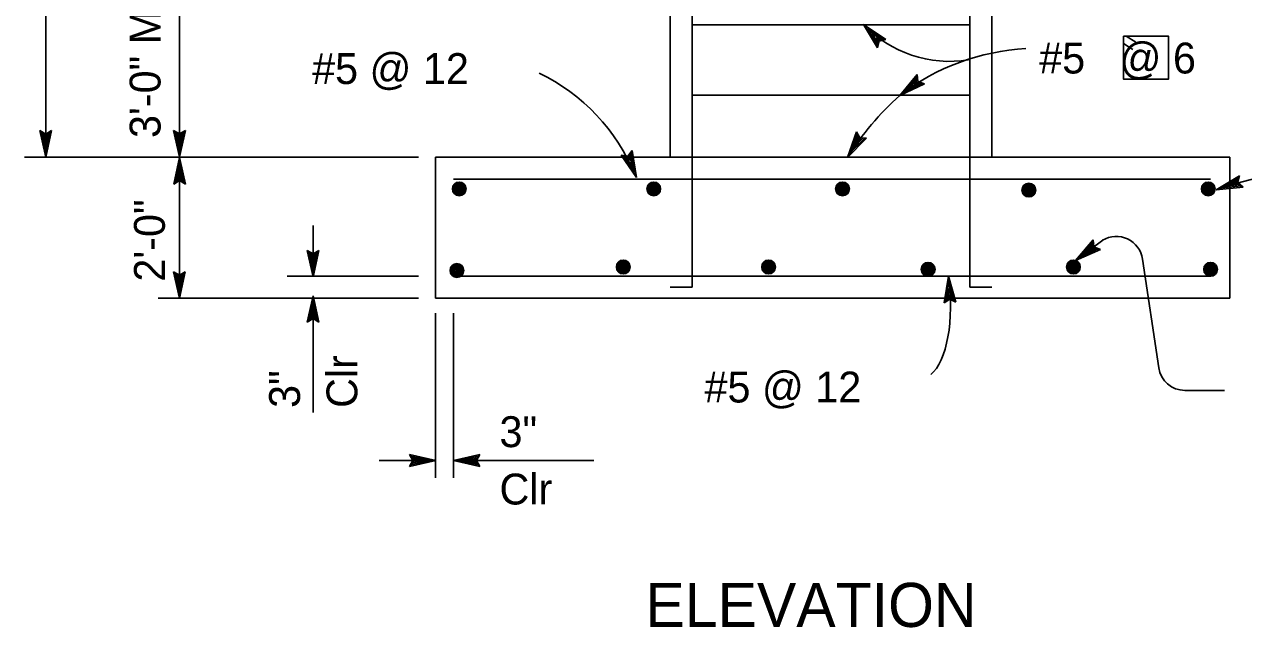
# Model space of a CAD drawing. Extents: x -894 to 866, y -476 to 714.
# Drawn here: x 75.4 to 351.7, y 118.4 to 255.1 of the extents above; entities that cross this region are included whole.
import ezdxf

# ---------------------------------------------------------------- set-up
doc = ezdxf.new("R2010")
doc.units = 0
for name, color, linetype in [('56 Stage 3 Anno', 7, 'Continuous'), ('57 Undefined', 7, 'Continuous'), ('60 Nongeo Data', 7, 'Continuous')]:
    doc.layers.add(name, color=color, linetype=linetype)

msp = doc.modelspace()

# ---------------------------------------------------------------- linework, layer by layer
at = {"layer": '56 Stage 3 Anno'}
for p, q in [((80.22, 225.04), (80.22, 340.04)), ((110.52, 193.04), (110.52, 288.79)), ((268.72, 249.83), (265.57, 255.11)), ((265.57, 255.11), (265.57, 255.11)), ((265.57, 255.11), (270.66, 251.67)), ((268.83, 250.24), (266.52, 254.11)), ((266.53, 254.1), (270.24, 251.59)), ((268.93, 250.65), (267.47, 253.1)), ((267.47, 253.1), (269.86, 251.48)), ((269.06, 251.02), (268.41, 252.1)), ((268.41, 252.1), (269.44, 251.41)), ((270.66, 251.67), (269.14, 251.34)), ((270.66, 251.67), (270.66, 251.67)), ((269.14, 251.34), (268.72, 249.83)), ((268.72, 249.83), (268.72, 249.83)), ((273.79, 239), (277.73, 243.72)), ((274.89, 239.86), (277.76, 243.29)), ((277.73, 243.72), (277.73, 243.72)), ((277.73, 243.72), (277.91, 242.18)), ((279.36, 241.6), (273.79, 239)), ((278.97, 241.75), (274.88, 239.85)), ((275.98, 240.69), (277.83, 242.91)), ((278.56, 241.89), (275.98, 240.69)), ((277.07, 241.53), (277.87, 242.48)), ((278.21, 242.06), (277.07, 241.53)), ((277.91, 242.18), (279.36, 241.6)), ((279.36, 241.6), (279.36, 241.6)), ((273.79, 239), (273.79, 239)), ((80.22, 225.04), (78.89, 231.04)), ((78.89, 231.04), (78.89, 231.04)), ((78.89, 231.04), (80.22, 230.24)), ((80.21, 226.43), (79.25, 230.81)), ((80.22, 227.81), (79.59, 230.63)), ((80.22, 229.19), (79.95, 230.4)), ((80.22, 230.24), (81.56, 231.04)), ((81.56, 231.04), (80.22, 225.04)), ((81.2, 230.83), (80.22, 226.42)), ((80.84, 230.59), (80.22, 227.81)), ((80.5, 230.42), (80.22, 229.19)), ((81.56, 231.04), (81.56, 231.04)), ((110.55, 225.08), (109.22, 231.08)), ((109.22, 231.08), (109.22, 231.08)), ((109.22, 231.08), (110.55, 230.28)), ((110.55, 226.47), (109.58, 230.84)), ((110.56, 227.84), (109.93, 230.66)), ((110.56, 229.22), (110.29, 230.43)), ((110.55, 230.28), (111.89, 231.08)), ((111.89, 231.08), (110.55, 225.08)), ((111.54, 230.86), (110.56, 226.46)), ((111.18, 230.62), (110.56, 227.84)), ((110.83, 230.45), (110.56, 229.22)), ((111.89, 231.08), (111.89, 231.08)), ((261.97, 224.95), (264, 230.76)), ((266.27, 229.35), (261.97, 224.95)), ((262.7, 226.14), (264.18, 230.37)), ((265.85, 229.35), (262.7, 226.13)), ((263.43, 227.3), (264.38, 230.03)), ((264, 230.76), (264.71, 229.37)), ((264, 230.75), (264, 230.75)), ((264.15, 228.48), (264.56, 229.64)), ((265.03, 229.38), (264.15, 228.48)), ((264.71, 229.37), (266.27, 229.35)), ((266.27, 229.35), (266.27, 229.35)), ((265.42, 229.34), (263.43, 227.3)), ((75.39, 225.04), (164.71, 225.04)), ((80.22, 225.04), (80.22, 225.04)), ((109.23, 218.91), (110.57, 224.91)), ((110.55, 225.08), (110.55, 225.08)), ((110.57, 224.91), (110.57, 224.91)), ((110.57, 224.91), (111.9, 218.91)), ((214.1, 220.42), (210.63, 225.49)), ((210.63, 225.49), (210.63, 225.49)), ((210.63, 225.49), (212.16, 225.24)), ((213.58, 221.71), (211.05, 225.41)), ((213.07, 222.98), (211.44, 225.37)), ((212.56, 224.27), (211.86, 225.29)), ((212.16, 225.24), (213.1, 226.49)), ((212.35, 225.51), (212.56, 224.27)), ((212.61, 225.8), (213.07, 222.98)), ((212.85, 226.15), (213.58, 221.7)), ((213.1, 226.49), (213.1, 226.49)), ((213.1, 226.49), (214.1, 220.42)), ((261.97, 224.95), (261.97, 224.95)), ((109.59, 219.13), (110.57, 223.53)), ((109.95, 219.36), (110.57, 222.15)), ((110.57, 222.15), (111.2, 219.32)), ((110.58, 223.52), (111.54, 219.14)), ((110.57, 219.71), (109.23, 218.91)), ((109.23, 218.91), (109.23, 218.91)), ((110.29, 219.54), (110.57, 220.77)), ((110.57, 220.77), (110.84, 219.56)), ((111.9, 218.91), (110.57, 219.71)), ((111.9, 218.91), (111.9, 218.91)), ((214.1, 220.42), (214.1, 220.42)), ((345.46, 217.64), (350.74, 220.78)), ((351.26, 218.52), (346.77, 218.07)), ((346.78, 218.08), (350.63, 220.37)), ((348.08, 218.5), (350.57, 219.98)), ((350.92, 218.79), (348.08, 218.5)), ((349.4, 218.94), (350.46, 219.57)), ((350.65, 219.06), (349.4, 218.94)), ((350.74, 220.78), (350.4, 219.27)), ((350.4, 219.27), (351.58, 218.25)), ((350.74, 220.78), (350.74, 220.78)), ((351.58, 218.25), (345.46, 217.64)), ((345.46, 217.64), (345.46, 217.64)), ((351.58, 218.25), (351.58, 218.25)), ((140.82, 197.88), (140.82, 209.49)), ((313.63, 201.62), (317.65, 206.26)), ((313.63, 201.62), (319.77, 206.18)), ((314.74, 202.45), (317.68, 205.83)), ((315.85, 203.26), (317.74, 205.45)), ((316.96, 204.09), (317.77, 205.02)), ((318.11, 204.6), (316.96, 204.09)), ((317.65, 206.26), (317.65, 206.26)), ((317.65, 206.26), (317.8, 204.72)), ((317.8, 204.72), (319.25, 204.12)), ((140.82, 197.88), (139.49, 203.88)), ((139.49, 203.88), (139.49, 203.88)), ((139.49, 203.88), (140.82, 203.08)), ((140.82, 199.27), (139.85, 203.65)), ((140.82, 200.64), (140.2, 203.47)), ((140.83, 202.02), (140.56, 203.23)), ((140.82, 203.08), (142.16, 203.88)), ((142.16, 203.88), (140.82, 197.88)), ((141.81, 203.66), (140.82, 199.26)), ((141.45, 203.43), (140.82, 200.64)), ((141.1, 203.25), (140.83, 202.02)), ((142.16, 203.88), (142.16, 203.88)), ((319.25, 204.12), (313.63, 201.62)), ((318.86, 204.28), (314.74, 202.44)), ((318.46, 204.43), (315.85, 203.26)), ((319.25, 204.12), (319.25, 204.12)), ((328.81, 201.93), (332.48, 177.27)), ((110.52, 193.04), (109.19, 199.04)), ((109.19, 199.04), (109.19, 199.04)), ((109.19, 199.04), (110.52, 198.24)), ((110.52, 198.24), (111.86, 199.04)), ((111.86, 199.04), (110.52, 193.04)), ((111.86, 199.04), (111.86, 199.04)), ((313.63, 201.62), (313.63, 201.62)), ((110.52, 194.43), (109.55, 198.81)), ((110.52, 195.81), (109.9, 198.63)), ((110.52, 197.19), (110.26, 198.4)), ((111.5, 198.83), (110.52, 194.42)), ((111.14, 198.59), (110.52, 195.81)), ((110.8, 198.42), (110.52, 197.19)), ((134.93, 198.04), (164.71, 198.04)), ((140.82, 197.88), (140.82, 197.88)), ((283.81, 191.98), (284.84, 198.04)), ((284.16, 192.22), (284.91, 196.66)), ((284.84, 198.04), (284.84, 198.04)), ((284.84, 198.04), (286.48, 192.12)), ((284.91, 196.65), (286.11, 192.34)), ((139.48, 187.62), (140.82, 193.62)), ((140.82, 167.14), (140.82, 193.62)), ((140.82, 193.62), (140.82, 193.62)), ((140.82, 193.62), (142.15, 187.62)), ((284.5, 192.47), (284.98, 195.28)), ((284.84, 192.66), (285.05, 193.9)), ((284.98, 195.28), (285.75, 192.5)), ((285.05, 193.9), (285.38, 192.71)), ((105.69, 193.04), (164.71, 193.04)), ((110.52, 193.04), (110.52, 193.04)), ((139.84, 187.84), (140.82, 192.24)), ((140.2, 188.07), (140.82, 190.86)), ((140.82, 190.86), (141.45, 188.04)), ((140.83, 192.23), (141.79, 187.86)), ((285.11, 192.85), (283.81, 191.98)), ((283.81, 191.98), (283.81, 191.98)), ((286.48, 192.12), (285.11, 192.85)), ((286.48, 192.12), (286.48, 192.12)), ((140.82, 188.42), (139.48, 187.62)), ((140.54, 188.25), (140.82, 189.48)), ((140.82, 189.48), (141.09, 188.27)), ((142.15, 187.62), (140.82, 188.42)), ((168.6, 152.33), (168.6, 189.69)), ((172.63, 152.33), (172.63, 189.69)), ((139.48, 187.62), (139.48, 187.62)), ((142.15, 187.62), (142.15, 187.62)), ((338.41, 172.15), (347.36, 172.15)), ((163.46, 156.27), (162.66, 157.61)), ((162.66, 157.61), (162.66, 157.61)), ((162.66, 157.61), (168.66, 156.27)), ((172.63, 156.27), (178.63, 157.6)), ((178.63, 157.6), (177.83, 156.27)), ((178.63, 157.6), (178.63, 157.6)), ((168.66, 156.27), (155.83, 156.27)), ((168.66, 156.27), (162.66, 154.94)), ((162.66, 154.94), (163.46, 156.27)), ((162.66, 154.94), (162.66, 154.94)), ((162.88, 157.25), (167.28, 156.27)), ((167.27, 156.26), (162.89, 155.3)), ((165.9, 156.27), (163.07, 155.64)), ((163.11, 156.89), (165.9, 156.27)), ((163.29, 156.54), (164.51, 156.27)), ((164.51, 156.27), (163.31, 156)), ((168.66, 156.27), (168.66, 156.27)), ((178.63, 154.93), (172.63, 156.27)), ((172.63, 156.27), (172.63, 156.27)), ((172.63, 156.27), (204.42, 156.27)), ((178.41, 155.28), (174.01, 156.27)), ((174.02, 156.27), (178.39, 157.24)), ((175.39, 156.26), (178.21, 156.89)), ((178.18, 155.64), (175.39, 156.26)), ((176.77, 156.26), (177.98, 156.53)), ((178, 155.99), (176.77, 156.26)), ((177.83, 156.27), (178.63, 154.93)), ((178.63, 154.93), (178.63, 154.93))]:
    msp.add_line(p, q, dxfattribs=at)
for centre, radius, start, end in [((285.09, 273.61), 26.89, 223.4566, 279.1565), ((305.23, 198.18), 51.53, 93.1623, 127.5982), ((173.21, 204.64), 43.7, 21.8759, 64.4977), ((315.98, 191.53), 63.51, 131.6296, 148.249), ((379.56, 114.51), 108.62, 90.872, 108.2953), ((322.87, 201.04), 6, 8.4584, 121.1489), ((338.41, 178.15), 6, 188.4575, 270)]:
    msp.add_arc(centre, radius, start, end, dxfattribs=at)
msp.add_ellipse((277.29, 194.57), major_axis=(1.56, -19.59), ratio=0.400875, start_param=0.256036, end_param=1.716843, dxfattribs=at)
at = {"layer": '57 Undefined'}
for p, q in [((325.11, 252.44), (327.29, 251.05)), ((324.47, 250.81), (326.64, 249.43))]:
    msp.add_line(p, q, dxfattribs=at)
msp.add_lwpolyline([(324.49, 252.46), (334.68, 252.46), (334.68, 242.69), (324.49, 242.69)], close=True, dxfattribs=at)
at = {"layer": '60 Nongeo Data'}
for p, q in [((221.77, 225.04), (221.77, 340.04)), ((294.67, 225.04), (294.67, 340.04)), ((226.77, 195.58), (226.77, 335.04)), ((289.67, 195.58), (289.67, 335.04)), ((226.77, 255.04), (289.67, 255.04)), ((226.77, 239.04), (289.67, 239.04)), ((168.6, 225.04), (348.6, 225.04)), ((168.6, 225.04), (168.6, 193.04)), ((348.6, 225.04), (348.6, 193.04)), ((172.63, 220.04), (344.23, 220.04)), ((172.63, 198.04), (344.23, 198.04)), ((221.77, 195.58), (226.77, 195.58)), ((289.67, 195.58), (294.67, 195.58)), ((168.6, 193.04), (348.6, 193.04))]:
    msp.add_line(p, q, dxfattribs=at)
for centre, radius in [((173.95, 217.82), 1.56), ((173.95, 217.82), 1.37), ((173.95, 217.82), 1.19), ((173.95, 217.82), 1), ((173.95, 217.82), 0.812), ((173.95, 217.82), 0.625), ((218.03, 217.82), 1.56), ((218.03, 217.82), 1.37), ((218.03, 217.82), 1.19), ((218.03, 217.82), 1), ((218.03, 217.82), 0.812), ((218.03, 217.82), 0.625), ((260.8, 217.82), 1.56), ((260.8, 217.82), 1.37), ((260.8, 217.82), 1.19), ((260.8, 217.82), 1), ((260.8, 217.82), 0.812), ((260.8, 217.82), 0.625), ((303.04, 217.56), 1.56), ((303.04, 217.56), 1.37), ((303.04, 217.56), 1.19), ((303.04, 217.56), 1), ((303.04, 217.56), 0.812), ((343.7, 217.82), 1.56), ((343.7, 217.82), 1.37), ((343.7, 217.82), 1.19), ((343.7, 217.82), 1), ((343.7, 217.82), 0.812), ((343.7, 217.82), 0.625), ((173.95, 217.82), 0.437), ((173.95, 217.82), 0.187), ((218.03, 217.82), 0.437), ((218.03, 217.82), 0.187), ((260.8, 217.82), 0.437), ((260.8, 217.82), 0.187), ((303.04, 217.56), 0.625), ((303.04, 217.56), 0.437), ((303.04, 217.56), 0.187), ((343.7, 217.82), 0.437), ((343.7, 217.82), 0.187), ((173.42, 199.33), 1.56), ((173.42, 199.33), 1.37), ((173.42, 199.33), 1.19), ((173.42, 199.33), 1), ((173.42, 199.33), 0.812), ((173.42, 199.33), 0.625), ((173.42, 199.33), 0.437), ((173.42, 199.33), 0.187), ((211.13, 200.12), 1.56), ((211.13, 200.12), 1.37), ((211.13, 200.12), 1.19), ((211.13, 200.12), 1), ((211.13, 200.12), 0.812), ((211.13, 200.12), 0.625), ((211.13, 200.12), 0.437), ((211.13, 200.12), 0.187), ((244.06, 200.12), 1.56), ((244.06, 200.12), 1.37), ((244.06, 200.12), 1.19), ((244.06, 200.12), 1), ((244.06, 200.12), 0.812), ((244.06, 200.12), 0.625), ((244.06, 200.12), 0.437), ((244.06, 200.12), 0.187), ((280.21, 199.59), 1.56), ((280.21, 199.59), 1.37), ((280.21, 199.59), 1.19), ((280.21, 199.59), 1), ((280.21, 199.59), 0.812), ((280.21, 199.59), 0.625), ((280.21, 199.59), 0.437), ((280.21, 199.59), 0.187), ((313.14, 200.12), 1.56), ((313.14, 200.12), 1.37), ((313.14, 200.12), 1.19), ((313.14, 200.12), 1), ((313.14, 200.12), 0.812), ((313.14, 200.12), 0.625), ((313.14, 200.12), 0.437), ((313.14, 200.12), 0.187), ((344.23, 199.59), 1.56), ((344.23, 199.59), 1.37), ((344.23, 199.59), 1.19), ((344.23, 199.59), 1), ((344.23, 199.59), 0.812), ((344.23, 199.59), 0.625), ((344.23, 199.59), 0.437), ((344.23, 199.59), 0.187)]:
    msp.add_circle(centre, radius, dxfattribs=at)

# ---------------------------------------------------------------- texts
at = {"layer": '57 Undefined'}
for s, p in [('3\'-0" Min', (106.25, 229.36)), ('2\'-0"', (107.24, 196.81)), ('Clr', (150.86, 168.18)), ('3"', (137.86, 168.18))]:
    msp.add_text(s, height=7, rotation=90, dxfattribs=at).set_placement(p)
for s, height, p in [('#5 @ 12', 7, (140.6, 241.59)), ('#5   @ 6', 7, (305.38, 243.98)), ('#5 @ 12', 7, (229.53, 169.41)), ('3"', 7, (183.07, 159.29)), ('Clr', 7, (183.07, 146.29)), ('ELEVATION', 10, (216.14, 118.53))]:
    msp.add_text(s, height=height, dxfattribs=at).set_placement(p)

doc.saveas('drawing.dxf')
